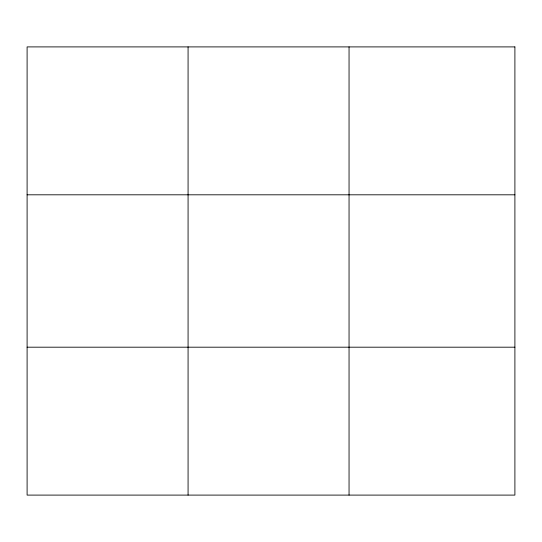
<?xml version="1.0" encoding="UTF-8"?>
<svg xmlns="http://www.w3.org/2000/svg" width="542" height="542" viewBox="0 0 542 542"><rect width="100%" height="100%" fill="white"/><g stroke="black" fill="none" stroke-linecap="round" stroke-linejoin="round"><path stroke-width="0.81" d="M188.074 495.097L188.074 46.903M349.048 495.097L349.048 46.903M27.1 194.808L514.9 194.808M27.1 347.192L514.9 347.192M514.9 46.903L514.9 495.097L27.1 495.097L27.1 46.903L514.9 46.903"/></g></svg>
